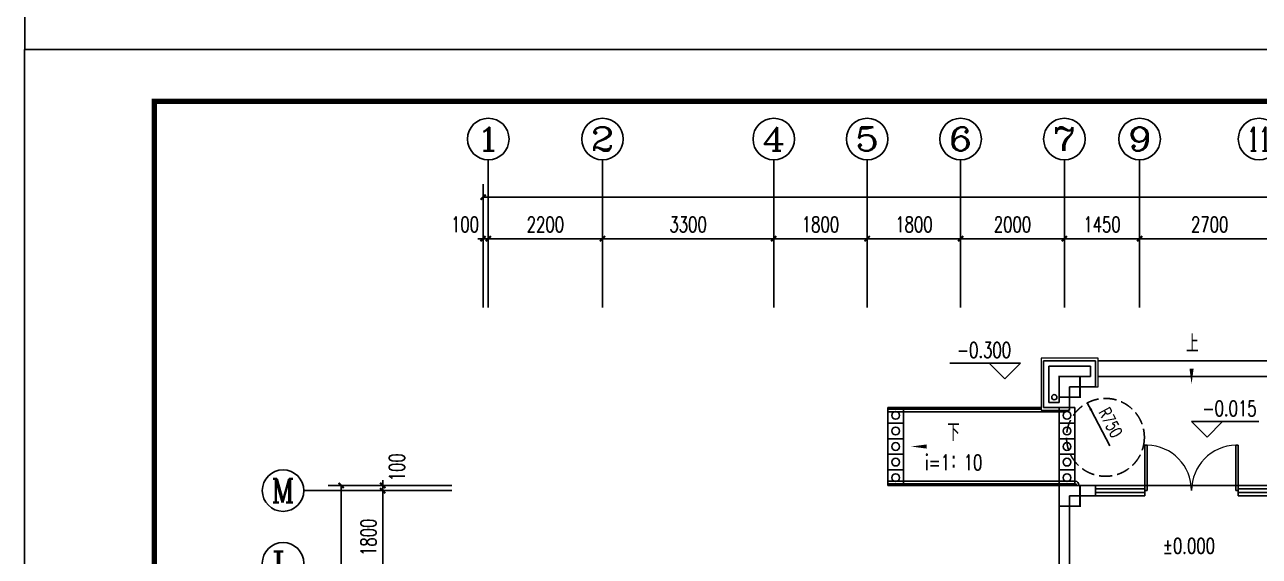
# Model space of a CAD drawing. Extents: x -993182 to -819982, y 169304 to 600104.
# Drawn here: x -993182 to -969393, y 412139 to 422378 of the extents above; entities that cross this region are included whole.
import ezdxf
from ezdxf.enums import TextEntityAlignment as Align

# ---------------------------------------------------------------- set-up
doc = ezdxf.new("R2010")
doc.units = 0
doc.header["$LTSCALE"] = 1000
doc.header["$MEASUREMENT"] = 0
doc.linetypes.add('DASH', pattern=[0.35, 0.25, -0.1])
for name, color, linetype in [('AXIS', 3, 'Continuous'), ('AXIS_TEXT', 7, 'Continuous'), ('DIM_ELEV', 3, 'Continuous'), ('DIM_SYMB', 3, 'Continuous'), ('PUB_DIM', 3, 'Continuous'), ('PUB_TEXT', 7, 'Continuous'), ('PUB_TITLE', 146, 'Continuous'), ('RAIL', 163, 'Continuous'), ('WALL', 4, 'Continuous'), ('WINDOW', 2, 'Continuous'), ('栏杆', 169, 'Continuous'), ('面层', 215, 'Continuous')]:
    doc.layers.add(name, color=color, linetype=linetype)
doc.layers.add('投影线', color=150, linetype='Continuous', lineweight=18)
doc.styles.add('_TCH_AXIS', font='COMPLEX', dxfattribs={"bigfont": 'GBCBIG'})
doc.styles.add('_TCH_DIM', font='SIMPLEX', dxfattribs={"bigfont": 'GBCBIG'})
doc.styles.add('_TCH_DIM_T3', font='SIMPLEX', dxfattribs={"width": 0.705882, "bigfont": 'GBCBIG'})
doc.styles.add('COMPLEX', font='COMPLEX')
doc.dimstyles.new('_TCH_ARCH&&100', dxfattribs={"dimtxt": 297.5, "dimasz": 100, "dimexe": 250, "dimexo": 300, "dimgap": 126.25, "dimtad": 1, "dimdec": 0, "dimzin": 0, "dimdsep": 46, "dimtxsty": '_TCH_DIM_T3', "dimblk": 'ARCHTICK', "dimcen": 0.09, "dimclrt": 7, "dimazin": 2, "dimtfac": 1, "dimtdec": 0, "dimtix": 1, "dimtmove": 2, "dimatfit": 3, "dimfxl": 0, "dimtolj": 1, "dimtzin": 0, "dimarcsym": 0})

# ---------------------------------------------------------------- blocks, each defined once
blk = doc.blocks.new('A$C08E67530')
at = {"layer": 'RAIL'}
for p, q in [((0, 1500), (300, 1500)), ((0, 1500), (0, 0)), ((0, 1500), (0, 0)), ((300, 1500), (300, 0)), ((300, 1500), (300, 0)), ((0, 1200), (300, 1200)), ((300, 1200), (0, 1200)), ((0, 900), (300, 900)), ((300, 900), (0, 900)), ((0, 600), (300, 600)), ((300, 600), (0, 600)), ((300, 300), (0, 300)), ((0, 0), (300, 0))]:
    blk.add_line(p, q, dxfattribs=at)
for centre in [(150, 1350), (150, 1050), (150, 750), (150, 450), (150, 150)]:
    blk.add_circle(centre, 75, dxfattribs=at)
blk = doc.blocks.new('q1')
at = {"color": 3, "const_width": 35}
for points in [[(-511393, -318718), (-511393, -318318), (-511793, -318318), (-511793, -318718)], [(-511393, -320818), (-511393, -320418), (-511793, -320418), (-511793, -320818)]]:
    blk.add_lwpolyline(points, close=True, dxfattribs=at)
blk = doc.blocks.new('$DorLib2D$00000002')
for p, q in [((-0.5, 0), (-0.5, 0.4875)), ((-0.475, 0.4875), (-0.5, 0.4875)), ((-0.475, 0), (-0.475, 0.4875)), ((0.475, 0), (0.475, 0.4875)), ((0.475, 0.4875), (0.5, 0.4875)), ((0.5, 0), (0.5, 0.4875)), ((-0.5, 0), (-0.475, 0)), ((0.5, 0), (0.475, 0))]:
    blk.add_line(p, q)
at = {"lineweight": 13}
for centre, start, end in [((-0.4875, 0), 0, 88.53072), ((0.4875, 0), 91.46928, 180)]:
    blk.add_arc(centre, 0.4875, start, end, dxfattribs=at)
blk = doc.blocks.new('$TCHSYS$WIN2D')
for p, q in [((-0.5, 0.5), (0.5, 0.5)), ((-0.5, 0.5), (-0.5, -0.5)), ((0.5, 0.5), (0.5, -0.5)), ((0.5, 0.167), (-0.5, 0.167)), ((0.5, -0.167), (-0.5, -0.167)), ((-0.5, -0.5), (0.5, -0.5))]:
    blk.add_line(p, q)
blk = doc.blocks.new('_AXISO')
blk.add_circle((0, 0), 0.5)
at = {"layer": 'AXIS_TEXT', "style": 'COMPLEX', "width": 1.041667}
blk.add_attdef('A', text='', height=0.56, dxfattribs=at).set_placement((-0.25, -0.28), (0.25, -0.28), align=Align.FIT)
blk = doc.blocks.new('_ArchTick')
at = {"color": 0, "linetype": 'ByBlock', "const_width": 0.4}
blk.add_lwpolyline([(-0.5, -0.5), (0.5, 0.5)], dxfattribs=at)
blk = doc.blocks.new('*D620')
at = {"layer": 'AXIS', "color": 0, "lineweight": -2}
for p, q in [((-345509, -327388), (-345509, -325012)), ((-285409, -327388), (-285409, -325012)), ((-345509, -325262), (-285409, -325262))]:
    blk.add_line(p, q, dxfattribs=at)
at = {"layer": 'Defpoints', "color": 0}
for p in [(-285409, -325262), (-345509, -327688), (-285409, -327688)]:
    blk.add_point(p, dxfattribs=at)
at = {"layer": 'AXIS', "color": 0, "lineweight": -2, "xscale": 100, "yscale": 100, "zscale": 100, "rotation": 180}
blk.add_blockref('_ArchTick', (-345509, -325262), dxfattribs=at)
at = {"layer": 'AXIS', "color": 0, "lineweight": -2, "xscale": 100, "yscale": 100, "zscale": 100}
blk.add_blockref('_ArchTick', (-285409, -325262), dxfattribs=at)
at = {"layer": 'AXIS', "color": 7, "insert": (-315459, -324987), "char_height": 297.5, "attachment_point": 5, "style": '_TCH_DIM_T3'}
blk.add_mtext('\\A1;60100', dxfattribs=at)
blk = doc.blocks.new('*D621')
at = {"layer": 'AXIS', "color": 0, "lineweight": -2}
for p, q in [((-345509, -327388), (-345509, -325812)), ((-345409, -327388), (-345409, -325812)), ((-345509, -326062), (-345609, -326062)), ((-345509, -326062), (-345409, -326062)), ((-345409, -326062), (-345309, -326062))]:
    blk.add_line(p, q, dxfattribs=at)
at = {"layer": 'Defpoints', "color": 0}
for p in [(-345409, -326062), (-345509, -327688), (-345409, -327688)]:
    blk.add_point(p, dxfattribs=at)
at = {"layer": 'AXIS', "color": 0, "lineweight": -2, "xscale": 100, "yscale": 100, "zscale": 100}
blk.add_blockref('_ArchTick', (-345509, -326062), dxfattribs=at)
at = {"layer": 'AXIS', "color": 0, "lineweight": -2, "xscale": 100, "yscale": 100, "zscale": 100, "rotation": 180}
blk.add_blockref('_ArchTick', (-345409, -326062), dxfattribs=at)
at = {"layer": 'AXIS', "color": 7, "insert": (-345859, -325787), "char_height": 297.5, "attachment_point": 5, "style": '_TCH_DIM_T3'}
blk.add_mtext('\\A1;100', dxfattribs=at)
blk = doc.blocks.new('*D622')
at = {"layer": 'AXIS', "color": 0, "lineweight": -2}
for p, q in [((-345409, -327388), (-345409, -325812)), ((-343209, -327388), (-343209, -325812)), ((-345409, -326062), (-343209, -326062))]:
    blk.add_line(p, q, dxfattribs=at)
at = {"layer": 'Defpoints', "color": 0}
for p in [(-343209, -326062), (-345409, -327688), (-343209, -327688)]:
    blk.add_point(p, dxfattribs=at)
at = {"layer": 'AXIS', "color": 0, "lineweight": -2, "xscale": 100, "yscale": 100, "zscale": 100, "rotation": 180}
blk.add_blockref('_ArchTick', (-345409, -326062), dxfattribs=at)
at = {"layer": 'AXIS', "color": 0, "lineweight": -2, "xscale": 100, "yscale": 100, "zscale": 100}
blk.add_blockref('_ArchTick', (-343209, -326062), dxfattribs=at)
at = {"layer": 'AXIS', "color": 7, "insert": (-344309, -325787), "char_height": 297.5, "attachment_point": 5, "style": '_TCH_DIM_T3'}
blk.add_mtext('\\A1;2200', dxfattribs=at)
blk = doc.blocks.new('*D623')
at = {"layer": 'AXIS', "color": 0, "lineweight": -2}
for p, q in [((-343209, -327388), (-343209, -325812)), ((-339909, -327388), (-339909, -325812)), ((-343209, -326062), (-339909, -326062))]:
    blk.add_line(p, q, dxfattribs=at)
at = {"layer": 'Defpoints', "color": 0}
for p in [(-339909, -326062), (-343209, -327688), (-339909, -327688)]:
    blk.add_point(p, dxfattribs=at)
at = {"layer": 'AXIS', "color": 0, "lineweight": -2, "xscale": 100, "yscale": 100, "zscale": 100, "rotation": 180}
blk.add_blockref('_ArchTick', (-343209, -326062), dxfattribs=at)
at = {"layer": 'AXIS', "color": 0, "lineweight": -2, "xscale": 100, "yscale": 100, "zscale": 100}
blk.add_blockref('_ArchTick', (-339909, -326062), dxfattribs=at)
at = {"layer": 'AXIS', "color": 7, "insert": (-341559, -325787), "char_height": 297.5, "attachment_point": 5, "style": '_TCH_DIM_T3'}
blk.add_mtext('\\A1;3300', dxfattribs=at)
blk = doc.blocks.new('*D624')
at = {"layer": 'AXIS', "color": 0, "lineweight": -2}
for p, q in [((-339909, -327388), (-339909, -325812)), ((-338109, -327388), (-338109, -325812)), ((-339909, -326062), (-338109, -326062))]:
    blk.add_line(p, q, dxfattribs=at)
at = {"layer": 'Defpoints', "color": 0}
for p in [(-338109, -326062), (-339909, -327688), (-338109, -327688)]:
    blk.add_point(p, dxfattribs=at)
at = {"layer": 'AXIS', "color": 0, "lineweight": -2, "xscale": 100, "yscale": 100, "zscale": 100, "rotation": 180}
blk.add_blockref('_ArchTick', (-339909, -326062), dxfattribs=at)
at = {"layer": 'AXIS', "color": 0, "lineweight": -2, "xscale": 100, "yscale": 100, "zscale": 100}
blk.add_blockref('_ArchTick', (-338109, -326062), dxfattribs=at)
at = {"layer": 'AXIS', "color": 7, "insert": (-339009, -325787), "char_height": 297.5, "attachment_point": 5, "style": '_TCH_DIM_T3'}
blk.add_mtext('\\A1;1800', dxfattribs=at)
blk = doc.blocks.new('*D625')
at = {"layer": 'AXIS', "color": 0, "lineweight": -2}
for p, q in [((-338109, -327388), (-338109, -325812)), ((-336309, -327388), (-336309, -325812)), ((-338109, -326062), (-336309, -326062))]:
    blk.add_line(p, q, dxfattribs=at)
at = {"layer": 'Defpoints', "color": 0}
for p in [(-336309, -326062), (-338109, -327688), (-336309, -327688)]:
    blk.add_point(p, dxfattribs=at)
at = {"layer": 'AXIS', "color": 0, "lineweight": -2, "xscale": 100, "yscale": 100, "zscale": 100, "rotation": 180}
blk.add_blockref('_ArchTick', (-338109, -326062), dxfattribs=at)
at = {"layer": 'AXIS', "color": 0, "lineweight": -2, "xscale": 100, "yscale": 100, "zscale": 100}
blk.add_blockref('_ArchTick', (-336309, -326062), dxfattribs=at)
at = {"layer": 'AXIS', "color": 7, "insert": (-337209, -325787), "char_height": 297.5, "attachment_point": 5, "style": '_TCH_DIM_T3'}
blk.add_mtext('\\A1;1800', dxfattribs=at)
blk = doc.blocks.new('*D626')
at = {"layer": 'AXIS', "color": 0, "lineweight": -2}
for p, q in [((-336309, -327388), (-336309, -325812)), ((-334309, -327388), (-334309, -325812)), ((-336309, -326062), (-334309, -326062))]:
    blk.add_line(p, q, dxfattribs=at)
at = {"layer": 'Defpoints', "color": 0}
for p in [(-334309, -326062), (-336309, -327688), (-334309, -327688)]:
    blk.add_point(p, dxfattribs=at)
at = {"layer": 'AXIS', "color": 0, "lineweight": -2, "xscale": 100, "yscale": 100, "zscale": 100, "rotation": 180}
blk.add_blockref('_ArchTick', (-336309, -326062), dxfattribs=at)
at = {"layer": 'AXIS', "color": 0, "lineweight": -2, "xscale": 100, "yscale": 100, "zscale": 100}
blk.add_blockref('_ArchTick', (-334309, -326062), dxfattribs=at)
at = {"layer": 'AXIS', "color": 7, "insert": (-335309, -325787), "char_height": 297.5, "attachment_point": 5, "style": '_TCH_DIM_T3'}
blk.add_mtext('\\A1;2000', dxfattribs=at)
blk = doc.blocks.new('*D627')
at = {"layer": 'AXIS', "color": 0, "lineweight": -2}
for p, q in [((-334309, -327388), (-334309, -325812)), ((-332859, -327388), (-332859, -325812)), ((-334309, -326062), (-332859, -326062))]:
    blk.add_line(p, q, dxfattribs=at)
at = {"layer": 'Defpoints', "color": 0}
for p in [(-332859, -326062), (-334309, -327688), (-332859, -327688)]:
    blk.add_point(p, dxfattribs=at)
at = {"layer": 'AXIS', "color": 0, "lineweight": -2, "xscale": 100, "yscale": 100, "zscale": 100, "rotation": 180}
blk.add_blockref('_ArchTick', (-334309, -326062), dxfattribs=at)
at = {"layer": 'AXIS', "color": 0, "lineweight": -2, "xscale": 100, "yscale": 100, "zscale": 100}
blk.add_blockref('_ArchTick', (-332859, -326062), dxfattribs=at)
at = {"layer": 'AXIS', "color": 7, "insert": (-333584, -325787), "char_height": 297.5, "attachment_point": 5, "style": '_TCH_DIM_T3'}
blk.add_mtext('\\A1;1450', dxfattribs=at)
blk = doc.blocks.new('*D628')
at = {"layer": 'AXIS', "color": 0, "lineweight": -2}
for p, q in [((-332859, -327388), (-332859, -325812)), ((-330159, -327388), (-330159, -325812)), ((-332859, -326062), (-330159, -326062))]:
    blk.add_line(p, q, dxfattribs=at)
at = {"layer": 'Defpoints', "color": 0}
for p in [(-330159, -326062), (-332859, -327688), (-330159, -327688)]:
    blk.add_point(p, dxfattribs=at)
at = {"layer": 'AXIS', "color": 0, "lineweight": -2, "xscale": 100, "yscale": 100, "zscale": 100, "rotation": 180}
blk.add_blockref('_ArchTick', (-332859, -326062), dxfattribs=at)
at = {"layer": 'AXIS', "color": 0, "lineweight": -2, "xscale": 100, "yscale": 100, "zscale": 100}
blk.add_blockref('_ArchTick', (-330159, -326062), dxfattribs=at)
at = {"layer": 'AXIS', "color": 7, "insert": (-331509, -325787), "char_height": 297.5, "attachment_point": 5, "style": '_TCH_DIM_T3'}
blk.add_mtext('\\A1;2700', dxfattribs=at)
blk = doc.blocks.new('*D654')
at = {"layer": 'AXIS', "color": 0, "lineweight": -2}
for p, q in [((-346112, -330816), (-348494, -330816)), ((-348244, -347016), (-348244, -330816)), ((-346112, -347016), (-348494, -347016))]:
    blk.add_line(p, q, dxfattribs=at)
at = {"layer": 'Defpoints', "color": 0}
for p in [(-348244, -330816), (-345812, -330816), (-345812, -347016)]:
    blk.add_point(p, dxfattribs=at)
at = {"layer": 'AXIS', "color": 0, "lineweight": -2, "xscale": 100, "yscale": 100, "zscale": 100}
for p, rotation in [((-348244, -330816), 90), ((-348244, -347016), 270)]:
    blk.add_blockref('_ArchTick', p, dxfattribs=dict(at, rotation=rotation))
at = {"layer": 'AXIS', "color": 7, "insert": (-348519, -338916), "char_height": 297.5, "attachment_point": 5, "rotation": 90, "style": '_TCH_DIM_T3'}
blk.add_mtext('\\A1;16200', dxfattribs=at)
blk = doc.blocks.new('*D666')
at = {"layer": 'AXIS', "color": 0, "lineweight": -2}
for p, q in [((-346112, -330916), (-347694, -330916)), ((-347444, -332716), (-347444, -330916)), ((-346112, -332716), (-347694, -332716))]:
    blk.add_line(p, q, dxfattribs=at)
at = {"layer": 'Defpoints', "color": 0}
for p in [(-347444, -330916), (-345812, -330916), (-345812, -332716)]:
    blk.add_point(p, dxfattribs=at)
at = {"layer": 'AXIS', "color": 0, "lineweight": -2, "xscale": 100, "yscale": 100, "zscale": 100}
for p, rotation in [((-347444, -330916), 90), ((-347444, -332716), 270)]:
    blk.add_blockref('_ArchTick', p, dxfattribs=dict(at, rotation=rotation))
at = {"layer": 'AXIS', "color": 7, "insert": (-347719, -331816), "char_height": 297.5, "attachment_point": 5, "rotation": 90, "style": '_TCH_DIM_T3'}
blk.add_mtext('\\A1;1800', dxfattribs=at)
blk = doc.blocks.new('*D667')
at = {"layer": 'AXIS', "color": 0, "lineweight": -2}
for p, q in [((-346112, -330816), (-347694, -330816)), ((-347444, -330816), (-347444, -330716)), ((-347444, -330916), (-347444, -330816)), ((-346112, -330916), (-347694, -330916)), ((-347444, -330916), (-347444, -331016))]:
    blk.add_line(p, q, dxfattribs=at)
at = {"layer": 'Defpoints', "color": 0}
for p in [(-347444, -330816), (-345812, -330816), (-345812, -330916)]:
    blk.add_point(p, dxfattribs=at)
at = {"layer": 'AXIS', "color": 0, "lineweight": -2, "xscale": 100, "yscale": 100, "zscale": 100}
for p, rotation in [((-347444, -330816), 270), ((-347444, -330916), 90)]:
    blk.add_blockref('_ArchTick', p, dxfattribs=dict(at, rotation=rotation))
at = {"layer": 'AXIS', "color": 7, "insert": (-347169, -330466), "char_height": 297.5, "attachment_point": 5, "rotation": 90, "style": '_TCH_DIM_T3'}
blk.add_mtext('\\A1;100', dxfattribs=at)
blk = doc.blocks.new('5#、7#楼参照')
at = {"color": 6}
blk.add_circle((-334503.8, -329115.6), 50, dxfattribs=at)
at = {"layer": 'AXIS'}
for p, q in [((-345408.8, -326742.7), (-345408.8, -324542.4)), ((-343208.8, -326742.7), (-343208.8, -324542.4)), ((-339908.8, -326742.7), (-339908.8, -324542.4)), ((-338108.8, -326742.7), (-338108.8, -324542.4)), ((-336308.8, -326742.7), (-336308.8, -324542.4)), ((-334308.8, -326742.7), (-334308.8, -324542.4)), ((-332858.8, -326742.7), (-332858.8, -324542.4)), ((-346458.8, -330915.6), (-348964.4, -330915.6))]:
    blk.add_line(p, q, dxfattribs=at)
at = {"layer": 'DIM_ELEV'}
for p, q in [((-335156.7, -328460.5), (-336514.7, -328460.5)), ((-335456.7, -328760.5), (-335756.7, -328460.5)), ((-335456.7, -328760.5), (-335156.7, -328460.5)), ((-331559.7, -329885.2), (-331859.7, -329585.2)), ((-331859.7, -329585.2), (-330559.7, -329585.2)), ((-331559.7, -329885.2), (-331259.7, -329585.2))]:
    blk.add_line(p, q, dxfattribs=at)
at = {"layer": 'DIM_SYMB'}
for points in [[(-331858.8, -328355.3, 0, 0, 0), (-331858.8, -328865.6, 0, 80, 0), (-331858.8, -328565.6, 0, 0, 0)], [(-335683, -330065.6, 0, 0, 0), (-337263.3, -330065.6, 0, 80, 0), (-336963.3, -330065.6, 0, 0, 0)]]:
    blk.add_lwpolyline(points, format="xyseb", dxfattribs=at)
at = {"layer": 'PUB_DIM'}
blk.add_lwpolyline([(-333792.7, -329367.2, 52.8, 0, 0), (-333867.3, -329225.6, 0, 0, 0)], format="xyseb", dxfattribs=at)
blk.add_lwpolyline([(-333433.3, -330050.2), (-333792.7, -329367.2), (-333867.3, -329225.6)], dxfattribs=at)
at = {"layer": 'PUB_TITLE'}
blk.add_lwpolyline([(-354342.7, -381815.5), (-270242.7, -381815.5), (-270242.7, -322415.5), (-354342.7, -322415.5)], close=True, dxfattribs=at)
at = {"layer": 'PUB_TITLE', "const_width": 100}
blk.add_lwpolyline([(-351842.7, -380815.5), (-271242.7, -380815.5), (-271242.7, -323415.5), (-351842.7, -323415.5)], close=True, dxfattribs=at)
at = {"layer": 'RAIL'}
for p, q in [((-330058.8, -328415.6), (-333658.8, -328415.6)), ((-333658.8, -328715.6), (-330058.8, -328715.6)), ((-337408.8, -329315.6), (-337408.8, -329345.6)), ((-334757, -329315.6), (-337408.8, -329315.6)), ((-337408.8, -329395.6), (-337408.8, -330735.6)), ((-334408.8, -329315.6), (-334408.8, -329835.6)), ((-337408.8, -330785.6), (-337408.8, -330815.6)), ((-334108.8, -330815.6), (-337408.8, -330815.6)), ((-334108.8, -330785.6), (-334108.8, -330815.6))]:
    blk.add_line(p, q, dxfattribs=at)
for points in [[(-334408.8, -329315.6), (-334408.8, -329315.6), (-334108.8, -329315.6), (-334108.8, -330815.6)], [(-334408.8, -330515.6), (-334408.8, -329865.6)]]:
    blk.add_lwpolyline(points, dxfattribs=at)
at = {"layer": 'RAIL', "color": 197, "linetype": 'DASH'}
blk.add_circle((-333517.9, -329889.3), 750, dxfattribs=at)
at = {"layer": 'WALL'}
for p, q in [((-333708.8, -328415.6), (-334708.8, -328415.6)), ((-334708.8, -329315.6), (-334708.8, -328415.6)), ((-333808.8, -328515.6), (-334608.8, -328515.6)), ((-334608.8, -329215.6), (-334608.8, -328515.6)), ((-333808.8, -328715.6), (-333808.8, -328515.6)), ((-333708.8, -328915.6), (-333708.8, -328415.6)), ((-334408.8, -328715.6), (-334408.8, -329215.6)), ((-334408.8, -328715.6), (-333808.8, -328715.6)), ((-334208.8, -328915.6), (-334208.8, -329315.6)), ((-334208.8, -328915.6), (-333708.8, -328915.6)), ((-334408.8, -329215.6), (-334608.8, -329215.6)), ((-334208.8, -329315.6), (-334708.8, -329315.6)), ((-334408.8, -330815.6), (-334408.8, -332515.6)), ((-333708.8, -330815.6), (-334408.8, -330815.6)), ((-333708.8, -331015.6), (-333708.8, -330815.6)), ((-334208.8, -331015.6), (-334208.8, -332815.6)), ((-334208.8, -331015.6), (-333708.8, -331015.6))]:
    blk.add_line(p, q, dxfattribs=at)
at = {"layer": 'WINDOW'}
blk.add_line((-332758.8, -330815.6, 0), (-330958.8, -330815.6, 0), dxfattribs=at)
at = {"layer": '投影线', "linetype": 'Continuous', "elevation": 76500}
blk.add_lwpolyline([(-333658.8, -328915.6), (-333658.8, -328365.6), (-334757, -328365.6), (-334757, -329365.6), (-334208.8, -329365.6)], dxfattribs=at)
at = {"layer": '投影线', "linetype": 'Continuous'}
for points in [[(-333708.8, -328915.6), (-333658.8, -328915.6)], [(-334208.8, -329315.6), (-334208.8, -329365.6)]]:
    blk.add_lwpolyline(points, dxfattribs=at)
at = {"layer": '栏杆'}
for p, q in [((-337708.8, -329395.6), (-337708.8, -329345.6)), ((-334757, -329345.6), (-337708.8, -329345.6)), ((-334278.8, -329395.6), (-337708.8, -329395.6)), ((-334288.8, -329365.6), (-334288.8, -329395.6)), ((-337708.8, -330735.6), (-337708.8, -330785.6)), ((-334098.8, -330735.6), (-337708.8, -330735.6)), ((-334098.8, -330785.6), (-337708.8, -330785.6)), ((-334078.8, -330805.6), (-334078.8, -330815.6)), ((-334028.8, -330805.6), (-334028.8, -330815.6))]:
    blk.add_line(p, q, dxfattribs=at)
blk.add_lwpolyline([(-334208.8, -329325.6), (-334208.8, -329315.6)], dxfattribs=at)
for centre, radius, start, end in [((-334278.8, -329325.6), 70, 270, 0), ((-334098.8, -330805.6), 70, 0, 90), ((-334098.8, -330805.6), 20, 0, 90)]:
    blk.add_arc(centre, radius, start, end, dxfattribs=at)
for p in [(-337708.8, -330815.6), (-334408.8, -330815.6)]:
    blk.add_blockref('A$C08E67530', p)
at = {"layer": 'AXIS'}
ref = blk.add_blockref('_AXISO', (-345408.8, -324142.4), dxfattribs=dict(at, xscale=800, yscale=800, zscale=800))
ref.add_attrib('A', '1', dxfattribs={"layer": 'AXIS_TEXT', "height": 452.5, "style": '_TCH_AXIS', "width": 2.333333}).set_placement((-345635.1, -324368.7), (-345182.5, -324368.7), align=Align.FIT)
ref = blk.add_blockref('_AXISO', (-343208.8, -324142.4), dxfattribs=dict(at, xscale=800, yscale=800, zscale=800))
ref.add_attrib('A', '2', dxfattribs={"layer": 'AXIS_TEXT', "height": 452.5, "style": '_TCH_AXIS', "width": 1.5}).set_placement((-343435.1, -324368.7), (-342982.5, -324368.7), align=Align.FIT)
ref = blk.add_blockref('_AXISO', (-339908.8, -324142.4), dxfattribs=dict(at, xscale=800, yscale=800, zscale=800))
ref.add_attrib('A', '4', dxfattribs={"layer": 'AXIS_TEXT', "height": 452.5, "style": '_TCH_AXIS', "width": 1.3125}).set_placement((-340135.1, -324368.7), (-339682.5, -324368.7), align=Align.FIT)
ref = blk.add_blockref('_AXISO', (-338108.8, -324142.4), dxfattribs=dict(at, xscale=800, yscale=800, zscale=800))
ref.add_attrib('A', '5', dxfattribs={"layer": 'AXIS_TEXT', "height": 452.5, "style": '_TCH_AXIS', "width": 1.5}).set_placement((-338335.1, -324368.7), (-337882.5, -324368.7), align=Align.FIT)
ref = blk.add_blockref('_AXISO', (-336308.8, -324142.4), dxfattribs=dict(at, xscale=800, yscale=800, zscale=800))
ref.add_attrib('A', '6', dxfattribs={"layer": 'AXIS_TEXT', "height": 452.5, "style": '_TCH_AXIS', "width": 1.5}).set_placement((-336535.1, -324368.7), (-336082.5, -324368.7), align=Align.FIT)
ref = blk.add_blockref('_AXISO', (-334308.8, -324142.4), dxfattribs=dict(at, xscale=800, yscale=800, zscale=800))
ref.add_attrib('A', '7', dxfattribs={"layer": 'AXIS_TEXT', "height": 452.5, "style": '_TCH_AXIS', "width": 1.5}).set_placement((-334535.1, -324368.7), (-334082.5, -324368.7), align=Align.FIT)
ref = blk.add_blockref('_AXISO', (-332858.8, -324142.4), dxfattribs=dict(at, xscale=800, yscale=800, zscale=800))
ref.add_attrib('A', '9', dxfattribs={"layer": 'AXIS_TEXT', "height": 452.5, "style": '_TCH_AXIS', "width": 1.5}).set_placement((-333085.1, -324368.7), (-332632.5, -324368.7), align=Align.FIT)
ref = blk.add_blockref('_AXISO', (-330558.8, -324142.4), dxfattribs=dict(at, xscale=800, yscale=800, zscale=800))
ref.add_attrib('A', '11', dxfattribs={"layer": 'AXIS_TEXT', "height": 452.55, "style": '_TCH_AXIS', "width": 0.875}).set_placement((-330785.1, -324368.7), (-330332.5, -324368.7), align=Align.FIT)
ref = blk.add_blockref('_AXISO', (-349364.4, -330915.6), dxfattribs=dict(at, xscale=800, yscale=800, zscale=800))
ref.add_attrib('A', 'M', dxfattribs={"layer": 'AXIS_TEXT', "height": 452.5, "style": '_TCH_AXIS'}).set_placement((-349590.7, -331141.9), (-349138.2, -331141.9), align=Align.FIT)
ref = blk.add_blockref('_AXISO', (-349364.4, -332315.6), dxfattribs=dict(at, xscale=800, yscale=800, zscale=800))
ref.add_attrib('A', 'L', dxfattribs={"layer": 'AXIS_TEXT', "height": 452.5, "style": '_TCH_AXIS', "width": 1.4}).set_placement((-349590.7, -332541.9), (-349138.2, -332541.9), align=Align.FIT)
at = {"layer": 'WINDOW'}
for name, p, xscale, yscale, zscale in [('$DorLib2D$00000002', (-331858.8, -330915.6), 1800, 1800, 1800), ('$TCHSYS$WIN2D', (-333233.8, -330915.6), 950, -200, 950), ('$TCHSYS$WIN2D', (-330483.8, -330915.6), 950, -200, 950)]:
    blk.add_blockref(name, p, dxfattribs=dict(at, xscale=xscale, yscale=yscale, zscale=zscale))
at = {"layer": '面层'}
blk.add_blockref('q1', (177384, -10397.2), dxfattribs=at)
at = {"layer": 'DIM_ELEV', "color": 7, "style": '_TCH_DIM', "width": 0.705882}
for s, p in [('-0.300', (-336379.7, -328355.5)), ('-0.015', (-331649.7, -329480.2)), ('%%P0.000', (-332414.7, -332127.7))]:
    blk.add_text(s, height=297.5, dxfattribs=at).set_placement(p)
at = {"layer": 'DIM_SYMB', "color": 7, "style": '_TCH_DIM'}
for s, p in [('上', (-331963.1, -328250.3)), ('下', (-336568.1, -329960.6))]:
    blk.add_text(s, height=337.6, dxfattribs=at).set_placement(p)
at = {"layer": 'PUB_DIM', "color": 7, "style": '_TCH_DIM', "width": 0.705882}
blk.add_text('R750', height=238, rotation=297.75935, dxfattribs=at).set_placement((-333660.6, -329401.4))
at = {"layer": 'AXIS'}
for p1, p2, distance, picture, middle in [((-345508.8, -327688), (-285408.8, -327688), 2425.6, '*D620', (-315458.8, -324987.4)), ((-345408.8, -327688), (-343208.8, -327688), 1625.6, '*D622', (-344308.8, -325787.4)), ((-343208.8, -327688), (-339908.8, -327688), 1625.6, '*D623', (-341558.8, -325787.4)), ((-339908.8, -327688), (-338108.8, -327688), 1625.6, '*D624', (-339008.8, -325787.4)), ((-338108.8, -327688), (-336308.8, -327688), 1625.6, '*D625', (-337208.8, -325787.4)), ((-336308.8, -327688), (-334308.8, -327688), 1625.6, '*D626', (-335308.8, -325787.4)), ((-334308.8, -327688), (-332858.8, -327688), 1625.6, '*D627', (-333583.8, -325787.4)), ((-332858.8, -327688), (-330158.8, -327688), 1625.6, '*D628', (-331508.8, -325787.4)), ((-345811.5, -347015.6), (-345811.5, -330815.6), 2432.9, '*D654', (-348519.4, -338915.6)), ((-345811.5, -332715.6), (-345811.5, -330915.6), 1632.9, '*D666', (-347719.4, -331815.6))]:
    dim = blk.add_aligned_dim(p1=p1, p2=p2, distance=distance, dimstyle='_TCH_ARCH&&100', dxfattribs=at)
    dim.commit()
    dim.dimension.update_dxf_attribs({"geometry": picture, "text_midpoint": middle})
for base, p1, p2, angle, picture, middle in [((-345408.8, -326062.4), (-345508.8, -327688), (-345408.8, -327688), 0, '*D621', (-345858.8, -325787.4)), ((-347444.4, -330815.6), (-345811.5, -330915.6), (-345811.5, -330815.6), 90, '*D667', (-347169.4, -330465.6))]:
    dim = blk.add_linear_dim(base=base, p1=p1, p2=p2, angle=angle, dimstyle='_TCH_ARCH&&100', dxfattribs=at)
    dim.commit()
    dim.dimension.update_dxf_attribs({"geometry": picture, "text_midpoint": middle, "dimtype": 129})

msp = doc.modelspace()

# ---------------------------------------------------------------- linework, layer by layer
at = {"layer": 'PUB_TITLE'}
msp.add_lwpolyline([(-909082, 421904), (-909082, 481304), (-993182, 481304), (-993182, 421904)], close=True, dxfattribs=at)

# ---------------------------------------------------------------- block references
at = {"layer": '面层'}
msp.add_blockref('5#、7#楼参照', (-638840, 744319), dxfattribs=at)

# ---------------------------------------------------------------- texts
at = {"layer": 'PUB_TEXT', "style": '_TCH_DIM', "width": 0.705882}
for s, p in [('i=1', (-975836, 413798)), ('10', (-975090, 413798))]:
    msp.add_text(s, height=297.5, dxfattribs=at).set_placement(p)
at = {"layer": 'PUB_TEXT', "style": '_TCH_DIM'}
msp.add_text('∶', height=338, dxfattribs=at).set_placement((-975336, 413798))

doc.saveas('drawing.dxf')
